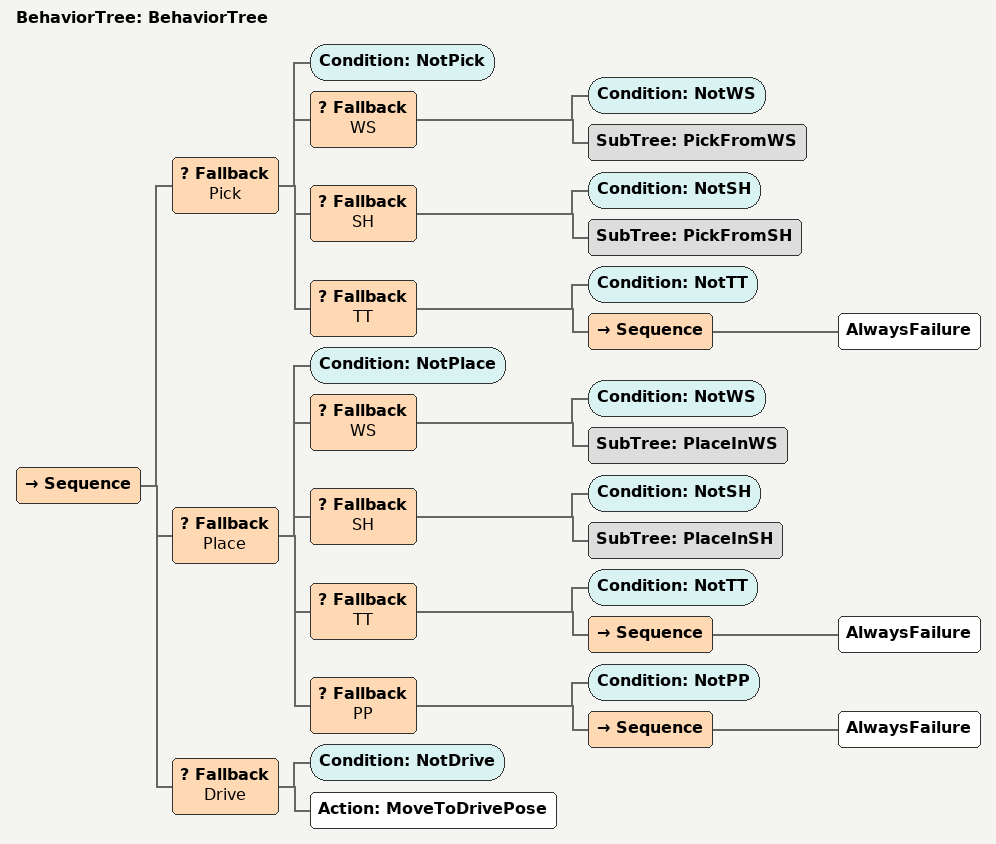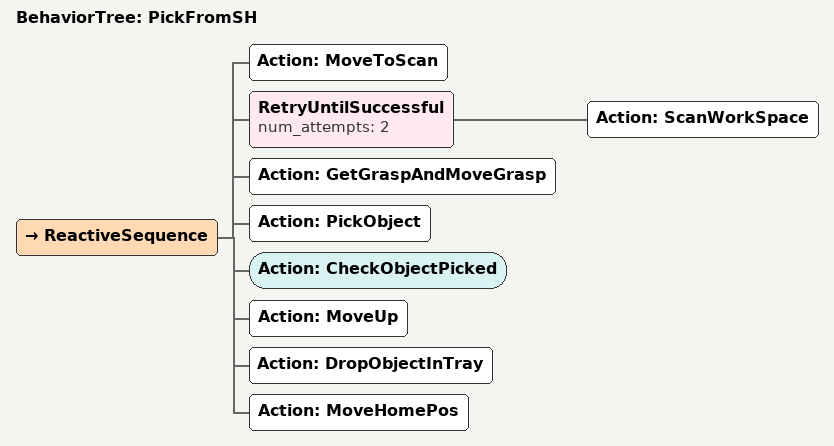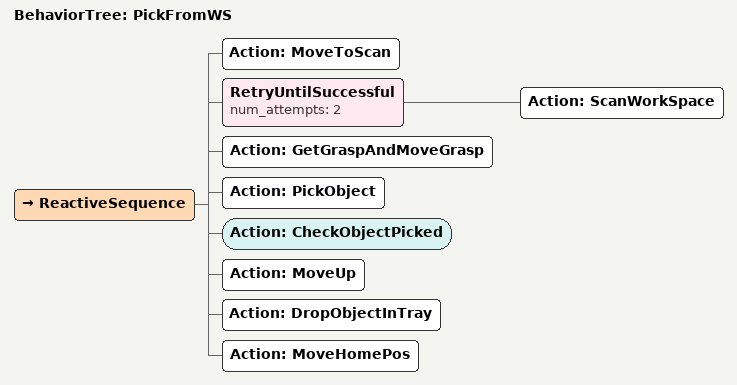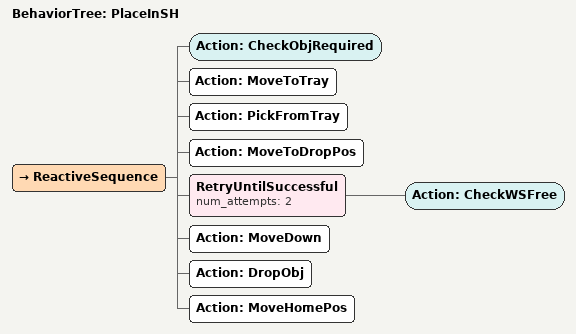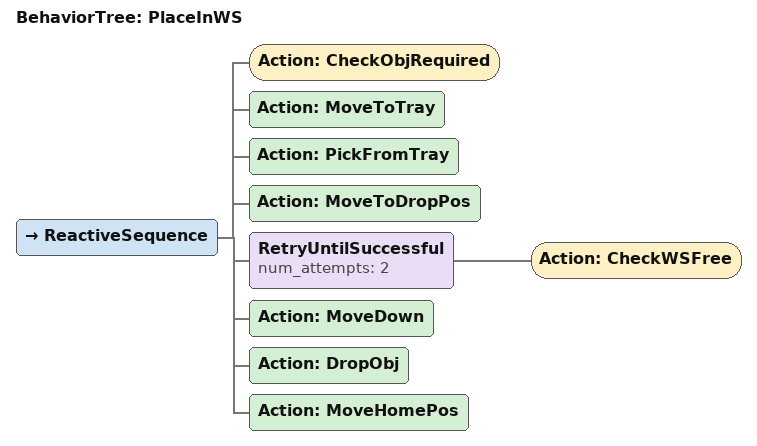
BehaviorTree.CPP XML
<root main_tree_to_execute="BehaviorTree">

    <BehaviorTree ID="BehaviorTree">
            <Sequence>
                <Fallback name="Pick">
                    <Condition ID="NotPick"/>
                    <Fallback name="WS">
                        <Condition ID="NotWS"/>
                        <SubTree ID="PickFromWS"/>
                    </Fallback>
                    <Fallback name="SH">
                        <Condition ID="NotSH"/>
                        <SubTree ID="PickFromSH"/>
                    </Fallback>
                    <Fallback name="TT">
                        <Condition ID="NotTT"/>
                        <Sequence>
                            <AlwaysFailure/>
                        </Sequence>
                    </Fallback>
                </Fallback>
                <Fallback name="Place">
                    <Condition ID="NotPlace"/>
                    <Fallback name="WS">
                        <Condition ID="NotWS"/>
                        <SubTree ID="PlaceInWS"/>
                    </Fallback>
                    <Fallback name="SH">
                        <Condition ID="NotSH"/>
                        <SubTree ID="PlaceInSH"/>
                    </Fallback>
                    <Fallback name="TT">
                        <Condition ID="NotTT"/>
                        <Sequence>
                            <AlwaysFailure/>
                        </Sequence>
                    </Fallback>
                    <Fallback name="PP">
                        <Condition ID="NotPP"/>
                        <Sequence>
                            <AlwaysFailure/>
                        </Sequence>
                    </Fallback>
                </Fallback>
                <Fallback name="Drive">
                    <Condition ID="NotDrive"/>
                    <Action ID="MoveToDrivePose"/>
                </Fallback>
            </Sequence>
    </BehaviorTree>

    <BehaviorTree ID="PickFromSH">

            <ReactiveSequence>
                <Action ID="MoveToScan"/>
                <RetryUntilSuccessful num_attempts="2">
                  <Action ID="ScanWorkSpace"/>
                </RetryUntilSuccessful>
                <Action ID="GetGraspAndMoveGrasp"/>
                <Action ID="PickObject"/>
                <Action ID="CheckObjectPicked"/>
                <Action ID="MoveUp"/>
                <Action ID="DropObjectInTray"/>
                <Action ID="MoveHomePos"/>
            </ReactiveSequence>

    </BehaviorTree>

    <BehaviorTree ID="PickFromWS">

            <ReactiveSequence>
                <Action ID="MoveToScan"/>
                <RetryUntilSuccessful num_attempts="2">
                  <Action ID="ScanWorkSpace"/>
                </RetryUntilSuccessful>
                <Action ID="GetGraspAndMoveGrasp"/>
                <Action ID="PickObject"/>
                <Action ID="CheckObjectPicked"/>
                <Action ID="MoveUp"/>
                <Action ID="DropObjectInTray"/>
                <Action ID="MoveHomePos"/>
            </ReactiveSequence>

    </BehaviorTree>

    <BehaviorTree ID="PlaceInSH">

            <ReactiveSequence>
                <Action ID="CheckObjRequired"/>
                <Action ID="MoveToTray"/>
                <Action ID="PickFromTray"/>
                <Action ID="MoveToDropPos"/>
                <RetryUntilSuccessful num_attempts="2">
                  <Action ID="CheckWSFree"/>
                </RetryUntilSuccessful>
                <Action ID="MoveDown"/>
                <Action ID="DropObj"/>
                <Action ID="MoveHomePos"/>
            </ReactiveSequence>

    </BehaviorTree>

    <BehaviorTree ID="PlaceInWS">

            <ReactiveSequence>
                <Action ID="CheckObjRequired"/>
                <Action ID="MoveToTray"/>
                <Action ID="PickFromTray"/>
                <Action ID="MoveToDropPos"/>
                <RetryUntilSuccessful num_attempts="2">
                  <Action ID="CheckWSFree"/>
                </RetryUntilSuccessful>
                <Action ID="MoveDown"/>
                <Action ID="DropObj"/>
                <Action ID="MoveHomePos"/>
            </ReactiveSequence>

    </BehaviorTree>

</root>
